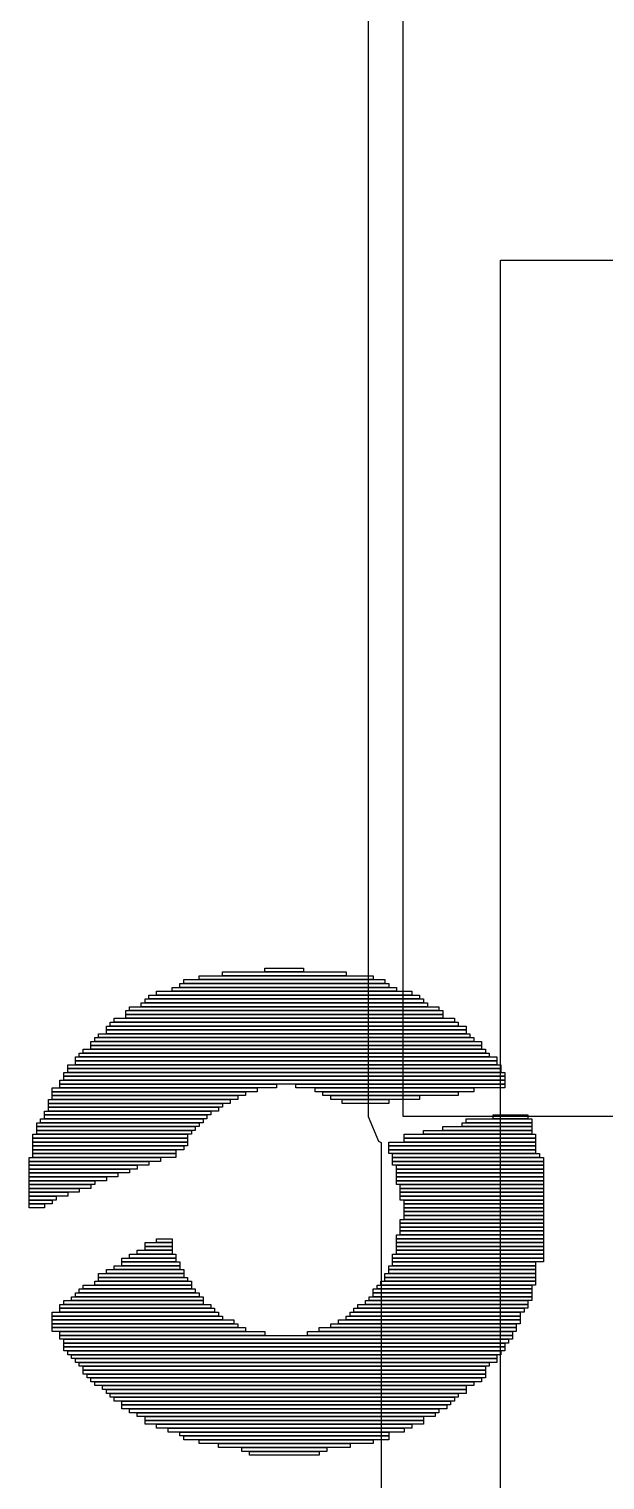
# Model space of a CAD drawing. Header units: millimetres. Extents: x -3 to 5381, y -54 to 5355.
# Drawn here: x 13.55 to 15.8, y -8.97 to -3.29 of the extents above; entities that cross this region are included whole.
import ezdxf

# ---------------------------------------------------------------- set-up
doc = ezdxf.new("R2010")
doc.units = ezdxf.units.MM
doc.layers.add('TopLayer', color=1, linetype='Continuous')
doc.layers.add('TopOverlay', color=2, linetype='Continuous')

msp = doc.modelspace()

# ---------------------------------------------------------------- linework, layer by layer
at = {"layer": 'TopLayer'}
for p, q in [((14.8747, -2.2484), (14.8747, -3.4841)), ((15.0122, -3.4841), (15.0122, -2.2484)), ((14.8747, -3.4841), (14.8747, -7.5481)), ((15.0122, -7.5481), (15.0122, -3.4841)), ((15.3932, -15.0811), (15.3932, -4.1953)), ((15.3932, -4.1953), (20.0864, -4.1953)), ((14.8747, -7.5481), (14.915, -7.6453)), ((18.3397, -7.5481), (15.0122, -7.5481)), ((14.915, -7.6453), (14.9259, -7.6498)), ((14.9259, -7.6498), (14.9259, -14.9937))]:
    msp.add_line(p, q, dxfattribs=at)
at = {"layer": 'TopOverlay'}
for p, q in [((14.3041, -6.9974), (14.3041, -6.9822)), ((14.3041, -6.9822), (14.7885, -6.9822)), ((14.4705, -6.9822), (14.4705, -6.967)), ((14.4705, -6.967), (14.6219, -6.967)), ((14.6219, -6.9822), (14.4705, -6.9822)), ((14.6219, -6.967), (14.6219, -6.9822)), ((14.7885, -6.9822), (14.7885, -6.9974)), ((14.1073, -7.0579), (14.1073, -7.0427)), ((14.1073, -7.0427), (14.9854, -7.0427)), ((14.1375, -7.0427), (14.1375, -7.0277)), ((14.1375, -7.0277), (14.9551, -7.0277)), ((14.9551, -7.0427), (14.1375, -7.0427)), ((14.1528, -7.0277), (14.1528, -7.0124)), ((14.1528, -7.0124), (14.9399, -7.0124)), ((14.9399, -7.0277), (14.1528, -7.0277)), ((14.2132, -7.0124), (14.2132, -6.9974)), ((14.2132, -6.9974), (14.8944, -6.9974)), ((14.8944, -7.0124), (14.2132, -7.0124)), ((14.7885, -6.9974), (14.3041, -6.9974)), ((14.8944, -6.9974), (14.8944, -7.0124)), ((14.9399, -7.0124), (14.9399, -7.0277)), ((14.9551, -7.0277), (14.9551, -7.0427)), ((14.9854, -7.0427), (14.9854, -7.0579)), ((14.0014, -7.1034), (14.0014, -7.0881)), ((14.0014, -7.0881), (15.0913, -7.0881)), ((14.0164, -7.0881), (14.0164, -7.0731)), ((14.0164, -7.0731), (15.076, -7.0731)), ((15.076, -7.0881), (14.0164, -7.0881)), ((14.0466, -7.0731), (14.0466, -7.0579)), ((14.0466, -7.0579), (15.0458, -7.0579)), ((15.0458, -7.0731), (14.0466, -7.0731)), ((14.9854, -7.0579), (14.1073, -7.0579)), ((15.0458, -7.0579), (15.0458, -7.0731)), ((15.076, -7.0731), (15.076, -7.0881)), ((15.0913, -7.0881), (15.0913, -7.1034)), ((13.9257, -7.1488), (13.9257, -7.1336)), ((13.9257, -7.1336), (15.167, -7.1336)), ((15.167, -7.1488), (13.9257, -7.1488)), ((13.9257, -7.1638), (13.9257, -7.1488)), ((13.9257, -7.1488), (15.167, -7.1488)), ((13.9407, -7.1336), (13.9407, -7.1184)), ((13.9407, -7.1184), (15.1517, -7.1184)), ((15.1517, -7.1336), (13.9407, -7.1336)), ((13.9861, -7.1184), (13.9861, -7.1034)), ((13.9861, -7.1034), (15.1065, -7.1034)), ((15.1065, -7.1184), (13.9861, -7.1184)), ((15.0913, -7.1034), (14.0014, -7.1034)), ((15.1065, -7.1034), (15.1065, -7.1184)), ((15.1517, -7.1184), (15.1517, -7.1336)), ((15.167, -7.1336), (15.167, -7.1488)), ((15.167, -7.1488), (15.167, -7.1638)), ((13.85, -7.2093), (13.85, -7.194)), ((13.85, -7.194), (15.2579, -7.194)), ((15.2579, -7.2093), (13.85, -7.2093)), ((13.85, -7.2245), (13.85, -7.2093)), ((13.85, -7.2093), (15.2579, -7.2093)), ((13.865, -7.194), (13.865, -7.1791)), ((13.865, -7.1791), (15.2274, -7.1791)), ((15.2274, -7.194), (13.865, -7.194)), ((13.8802, -7.1791), (13.8802, -7.1638)), ((13.8802, -7.1638), (15.2124, -7.1638)), ((15.2124, -7.1791), (13.8802, -7.1791)), ((15.167, -7.1638), (13.9257, -7.1638)), ((15.2124, -7.1638), (15.2124, -7.1791)), ((15.2274, -7.1791), (15.2274, -7.194)), ((15.2579, -7.194), (15.2579, -7.2093)), ((15.2579, -7.2093), (15.2579, -7.2245)), ((13.7893, -7.2697), (13.7893, -7.2547)), ((13.7893, -7.2547), (15.3184, -7.2547)), ((15.3184, -7.2697), (13.7893, -7.2697)), ((13.7893, -7.285), (13.7893, -7.2697)), ((13.7893, -7.2697), (15.3184, -7.2697)), ((13.8045, -7.2547), (13.8045, -7.2395)), ((13.8045, -7.2395), (15.2881, -7.2395)), ((15.2881, -7.2547), (13.8045, -7.2547)), ((13.8195, -7.2395), (13.8195, -7.2245)), ((13.8195, -7.2245), (15.2729, -7.2245)), ((15.2729, -7.2395), (13.8195, -7.2395)), ((15.2579, -7.2245), (13.85, -7.2245)), ((15.2729, -7.2245), (15.2729, -7.2395)), ((15.2881, -7.2395), (15.2881, -7.2547)), ((15.3184, -7.2547), (15.3184, -7.2697)), ((15.3184, -7.2697), (15.3184, -7.285)), ((13.7288, -7.3304), (13.7288, -7.3152)), ((13.7288, -7.3152), (15.3788, -7.3152)), ((13.7438, -7.3152), (13.7438, -7.3002)), ((13.7438, -7.3002), (15.3486, -7.3002)), ((15.3486, -7.3152), (13.7438, -7.3152)), ((13.7591, -7.3002), (13.7591, -7.285)), ((13.7591, -7.285), (15.3336, -7.285)), ((15.3336, -7.3002), (13.7591, -7.3002)), ((15.3184, -7.285), (13.7893, -7.285)), ((15.3336, -7.285), (15.3336, -7.3002)), ((15.3486, -7.3002), (15.3486, -7.3152)), ((15.3788, -7.3152), (15.3788, -7.3304)), ((13.6834, -7.3909), (13.6834, -7.3759)), ((13.6834, -7.3759), (15.4093, -7.3759)), ((13.6986, -7.3607), (13.6986, -7.3454)), ((13.6986, -7.3454), (15.3941, -7.3454)), ((15.3941, -7.3607), (13.6986, -7.3607)), ((13.6986, -7.3759), (13.6986, -7.3607)), ((13.6986, -7.3607), (15.3941, -7.3607)), ((15.3941, -7.3759), (13.6986, -7.3759)), ((15.3788, -7.3304), (13.7288, -7.3304)), ((13.7288, -7.3454), (13.7288, -7.3304)), ((13.7288, -7.3304), (15.3788, -7.3304)), ((15.3788, -7.3454), (13.7288, -7.3454)), ((15.3788, -7.3304), (15.3788, -7.3454)), ((15.3941, -7.3454), (15.3941, -7.3607)), ((15.3941, -7.3607), (15.3941, -7.3759)), ((15.4093, -7.3759), (15.4093, -7.3909)), ((13.6379, -7.4516), (13.6379, -7.4364)), ((13.6379, -7.4364), (14.4403, -7.4364)), ((13.6681, -7.4211), (13.6681, -7.4061)), ((13.6681, -7.4061), (15.4093, -7.4061)), ((15.4093, -7.4211), (13.6681, -7.4211)), ((13.6681, -7.4364), (13.6681, -7.4211)), ((13.6681, -7.4211), (14.516, -7.4211)), ((14.516, -7.4364), (13.6681, -7.4364)), ((15.4093, -7.3909), (13.6834, -7.3909)), ((13.6834, -7.4061), (13.6834, -7.3909)), ((13.6834, -7.3909), (15.4093, -7.3909)), ((15.4093, -7.4061), (13.6834, -7.4061)), ((14.4403, -7.4364), (14.4403, -7.4516)), ((14.516, -7.4211), (14.516, -7.4364)), ((14.5917, -7.4364), (14.5917, -7.4211)), ((14.5917, -7.4211), (15.4093, -7.4211)), ((15.4093, -7.4364), (14.5917, -7.4364)), ((14.6674, -7.4516), (14.6674, -7.4364)), ((14.6674, -7.4364), (15.2881, -7.4364)), ((15.2881, -7.4364), (15.2881, -7.4516)), ((15.4093, -7.3909), (15.4093, -7.4061)), ((15.4093, -7.4061), (15.4093, -7.4211)), ((15.4093, -7.4211), (15.4093, -7.4364)), ((13.6229, -7.4968), (13.6229, -7.4818)), ((13.6229, -7.4818), (14.3344, -7.4818)), ((14.3344, -7.4968), (13.6229, -7.4968)), ((13.6229, -7.5121), (13.6229, -7.4968)), ((13.6229, -7.4968), (14.3041, -7.4968)), ((14.4403, -7.4516), (13.6379, -7.4516)), ((13.6379, -7.4666), (13.6379, -7.4516)), ((13.6379, -7.4516), (14.3948, -7.4516)), ((14.3948, -7.4666), (13.6379, -7.4666)), ((13.6379, -7.4818), (13.6379, -7.4666)), ((13.6379, -7.4666), (14.3646, -7.4666)), ((14.3646, -7.4818), (13.6379, -7.4818)), ((14.3041, -7.4968), (14.3041, -7.5121)), ((14.3344, -7.4818), (14.3344, -7.4968)), ((14.3646, -7.4666), (14.3646, -7.4818)), ((14.3948, -7.4516), (14.3948, -7.4666)), ((15.2881, -7.4516), (14.6674, -7.4516)), ((14.6976, -7.4666), (14.6976, -7.4516)), ((14.6976, -7.4516), (15.2274, -7.4516)), ((15.2274, -7.4666), (14.6976, -7.4666)), ((14.7281, -7.4818), (14.7281, -7.4666)), ((14.7281, -7.4666), (15.076, -7.4666)), ((15.076, -7.4818), (14.7281, -7.4818)), ((14.7733, -7.4968), (14.7733, -7.4818)), ((14.7733, -7.4818), (14.9551, -7.4818)), ((14.9551, -7.4968), (14.7733, -7.4968)), ((14.9551, -7.4818), (14.9551, -7.4968)), ((15.076, -7.4666), (15.076, -7.4818)), ((15.2274, -7.4516), (15.2274, -7.4666)), ((13.6077, -7.5423), (13.6077, -7.5273)), ((13.6077, -7.5273), (14.2587, -7.5273)), ((14.2587, -7.5423), (13.6077, -7.5423)), ((13.6077, -7.5575), (13.6077, -7.5423)), ((13.6077, -7.5423), (14.2434, -7.5423)), ((14.3041, -7.5121), (13.6229, -7.5121)), ((13.6229, -7.5273), (13.6229, -7.5121)), ((13.6229, -7.5121), (14.2889, -7.5121)), ((14.2889, -7.5273), (13.6229, -7.5273)), ((14.2434, -7.5423), (14.2434, -7.5575)), ((14.2587, -7.5273), (14.2587, -7.5423)), ((14.2889, -7.5121), (14.2889, -7.5273)), ((15.3638, -7.5575), (15.3638, -7.5423)), ((15.3638, -7.5423), (15.5, -7.5423)), ((15.5, -7.5423), (15.5, -7.5575)), ((13.5774, -7.5877), (13.5774, -7.5725)), ((13.5774, -7.5725), (14.2132, -7.5725)), ((14.2132, -7.5877), (13.5774, -7.5877)), ((13.5774, -7.603), (13.5774, -7.5877)), ((13.5774, -7.5877), (14.198, -7.5877)), ((14.198, -7.603), (13.5774, -7.603)), ((13.5774, -7.618), (13.5774, -7.603)), ((13.5774, -7.603), (14.183, -7.603)), ((13.5924, -7.5725), (13.5924, -7.5575)), ((13.5924, -7.5575), (14.2284, -7.5575)), ((14.2284, -7.5725), (13.5924, -7.5725)), ((14.2434, -7.5575), (13.6077, -7.5575)), ((14.183, -7.603), (14.183, -7.618)), ((14.198, -7.5877), (14.198, -7.603)), ((14.2132, -7.5725), (14.2132, -7.5877)), ((14.2284, -7.5575), (14.2284, -7.5725)), ((15.0913, -7.618), (15.0913, -7.603)), ((15.0913, -7.603), (15.5152, -7.603)), ((15.167, -7.603), (15.167, -7.5877)), ((15.167, -7.5877), (15.5152, -7.5877)), ((15.5152, -7.603), (15.167, -7.603)), ((15.2427, -7.5877), (15.2427, -7.5725)), ((15.2427, -7.5725), (15.5152, -7.5725)), ((15.5152, -7.5877), (15.2427, -7.5877)), ((15.2579, -7.5725), (15.2579, -7.5575)), ((15.2579, -7.5575), (15.5152, -7.5575)), ((15.5152, -7.5725), (15.2579, -7.5725)), ((15.5, -7.5575), (15.3638, -7.5575)), ((15.5152, -7.5575), (15.5152, -7.5725)), ((15.5152, -7.5725), (15.5152, -7.5877)), ((15.5152, -7.5877), (15.5152, -7.603)), ((15.5152, -7.603), (15.5152, -7.618)), ((13.5622, -7.6332), (13.5622, -7.618)), ((13.5622, -7.618), (14.1677, -7.618)), ((14.1677, -7.6332), (13.5622, -7.6332)), ((13.5622, -7.6482), (13.5622, -7.6332)), ((13.5622, -7.6332), (14.1677, -7.6332)), ((14.1677, -7.6482), (13.5622, -7.6482)), ((13.5622, -7.6634), (13.5622, -7.6482)), ((13.5622, -7.6482), (14.1677, -7.6482)), ((14.1677, -7.6634), (13.5622, -7.6634)), ((13.5622, -7.6787), (13.5622, -7.6634)), ((13.5622, -7.6634), (14.1528, -7.6634)), ((14.183, -7.618), (13.5774, -7.618)), ((14.1528, -7.6634), (14.1528, -7.6787)), ((14.1677, -7.618), (14.1677, -7.6332)), ((14.1677, -7.6332), (14.1677, -7.6482)), ((14.1677, -7.6482), (14.1677, -7.6634)), ((14.9551, -7.6634), (14.9551, -7.6482)), ((14.9551, -7.6482), (15.5302, -7.6482)), ((15.5302, -7.6634), (14.9551, -7.6634)), ((14.9551, -7.6787), (14.9551, -7.6634)), ((14.9551, -7.6634), (15.5302, -7.6634)), ((15.0156, -7.6332), (15.0156, -7.618)), ((15.0156, -7.618), (15.5302, -7.618)), ((15.5302, -7.6332), (15.0156, -7.6332)), ((15.0156, -7.6482), (15.0156, -7.6332)), ((15.0156, -7.6332), (15.5302, -7.6332)), ((15.5302, -7.6482), (15.0156, -7.6482)), ((15.5152, -7.618), (15.0913, -7.618)), ((15.5302, -7.618), (15.5302, -7.6332)), ((15.5302, -7.6332), (15.5302, -7.6482)), ((15.5302, -7.6482), (15.5302, -7.6634)), ((15.5302, -7.6634), (15.5302, -7.6787)), ((13.5472, -7.7239), (13.5472, -7.7089)), ((13.5472, -7.7089), (14.0618, -7.7089)), ((14.0618, -7.7239), (13.5472, -7.7239)), ((13.5472, -7.7391), (13.5472, -7.7239)), ((13.5472, -7.7239), (14.0164, -7.7239)), ((14.1528, -7.6787), (13.5622, -7.6787)), ((13.5622, -7.6937), (13.5622, -7.6787)), ((13.5622, -7.6787), (14.1223, -7.6787)), ((13.5622, -7.7089), (13.5622, -7.6937)), ((13.5622, -7.6937), (14.1223, -7.6937)), ((14.1223, -7.6937), (13.5622, -7.6937)), ((14.1223, -7.7089), (13.5622, -7.7089)), ((14.0164, -7.7239), (14.0164, -7.7391)), ((14.0618, -7.7089), (14.0618, -7.7239)), ((14.1223, -7.6787), (14.1223, -7.6937)), ((14.1223, -7.6937), (14.1223, -7.7089)), ((15.5302, -7.6787), (14.9551, -7.6787)), ((14.9551, -7.6937), (14.9551, -7.6787)), ((14.9551, -7.6787), (15.5302, -7.6787)), ((15.5302, -7.6937), (14.9551, -7.6937)), ((14.9701, -7.7089), (14.9701, -7.6937)), ((14.9701, -7.6937), (15.5454, -7.6937)), ((15.5454, -7.7089), (14.9701, -7.7089)), ((14.9701, -7.7239), (14.9701, -7.7089)), ((14.9701, -7.7089), (15.5607, -7.7089)), ((15.5607, -7.7239), (14.9701, -7.7239)), ((14.9701, -7.7391), (14.9701, -7.7239)), ((14.9701, -7.7239), (15.5607, -7.7239)), ((15.5302, -7.6787), (15.5302, -7.6937)), ((15.5454, -7.6937), (15.5454, -7.7089)), ((15.5607, -7.7089), (15.5607, -7.7239)), ((15.5607, -7.7239), (15.5607, -7.7391)), ((14.0164, -7.7391), (13.5472, -7.7391)), ((13.5472, -7.7544), (13.5472, -7.7391)), ((13.5472, -7.7391), (13.9709, -7.7391)), ((13.9709, -7.7544), (13.5472, -7.7544)), ((13.5472, -7.7694), (13.5472, -7.7544)), ((13.5472, -7.7544), (13.9407, -7.7544)), ((13.9407, -7.7694), (13.5472, -7.7694)), ((13.5472, -7.7846), (13.5472, -7.7694)), ((13.5472, -7.7694), (13.8952, -7.7694)), ((13.8952, -7.7694), (13.8952, -7.7846)), ((13.9407, -7.7544), (13.9407, -7.7694)), ((13.9709, -7.7391), (13.9709, -7.7544)), ((15.5607, -7.7391), (14.9701, -7.7391)), ((14.9854, -7.7544), (14.9854, -7.7391)), ((14.9854, -7.7391), (15.5607, -7.7391)), ((15.5607, -7.7544), (14.9854, -7.7544)), ((14.9854, -7.7694), (14.9854, -7.7544)), ((14.9854, -7.7544), (15.5607, -7.7544)), ((15.5607, -7.7694), (14.9854, -7.7694)), ((14.9854, -7.7846), (14.9854, -7.7694)), ((14.9854, -7.7694), (15.5607, -7.7694)), ((15.5607, -7.7391), (15.5607, -7.7544)), ((15.5607, -7.7544), (15.5607, -7.7694)), ((15.5607, -7.7694), (15.5607, -7.7846)), ((13.8952, -7.7846), (13.5472, -7.7846)), ((13.5472, -7.7996), (13.5472, -7.7846)), ((13.5472, -7.7846), (13.85, -7.7846)), ((13.85, -7.7996), (13.5472, -7.7996)), ((13.5472, -7.8148), (13.5472, -7.7996)), ((13.5472, -7.7996), (13.8045, -7.7996)), ((13.8045, -7.8148), (13.5472, -7.8148)), ((13.5472, -7.8301), (13.5472, -7.8148)), ((13.5472, -7.8148), (13.7893, -7.8148)), ((13.7893, -7.8301), (13.5472, -7.8301)), ((13.5472, -7.845), (13.5472, -7.8301)), ((13.5472, -7.8301), (13.7438, -7.8301)), ((13.7438, -7.8301), (13.7438, -7.845)), ((13.7893, -7.8148), (13.7893, -7.8301)), ((13.8045, -7.7996), (13.8045, -7.8148)), ((13.85, -7.7846), (13.85, -7.7996)), ((15.5607, -7.7846), (14.9854, -7.7846)), ((14.9854, -7.7996), (14.9854, -7.7846)), ((14.9854, -7.7846), (15.5607, -7.7846)), ((15.5607, -7.7996), (14.9854, -7.7996)), ((14.9854, -7.8148), (14.9854, -7.7996)), ((14.9854, -7.7996), (15.5607, -7.7996)), ((15.5607, -7.8148), (14.9854, -7.8148)), ((15.0004, -7.8301), (15.0004, -7.8148)), ((15.0004, -7.8148), (15.5607, -7.8148)), ((15.5607, -7.8301), (15.0004, -7.8301)), ((15.0004, -7.845), (15.0004, -7.8301)), ((15.0004, -7.8301), (15.5607, -7.8301)), ((15.5607, -7.7846), (15.5607, -7.7996)), ((15.5607, -7.7996), (15.5607, -7.8148)), ((15.5607, -7.8148), (15.5607, -7.8301)), ((15.5607, -7.8301), (15.5607, -7.845)), ((13.7438, -7.845), (13.5472, -7.845)), ((13.5472, -7.8603), (13.5472, -7.845)), ((13.5472, -7.845), (13.6986, -7.845)), ((13.6986, -7.8603), (13.5472, -7.8603)), ((13.5472, -7.8753), (13.5472, -7.8603)), ((13.5472, -7.8603), (13.6531, -7.8603)), ((13.6531, -7.8753), (13.5472, -7.8753)), ((13.5472, -7.8905), (13.5472, -7.8753)), ((13.5472, -7.8753), (13.6379, -7.8753)), ((13.6379, -7.8905), (13.5472, -7.8905)), ((13.5472, -7.9058), (13.5472, -7.8905)), ((13.5472, -7.8905), (13.6077, -7.8905)), ((13.6077, -7.8905), (13.6077, -7.9058)), ((13.6379, -7.8753), (13.6379, -7.8905)), ((13.6531, -7.8603), (13.6531, -7.8753)), ((13.6986, -7.845), (13.6986, -7.8603)), ((15.5607, -7.845), (15.0004, -7.845)), ((15.0004, -7.8603), (15.0004, -7.845)), ((15.0004, -7.845), (15.5607, -7.845)), ((15.5607, -7.8603), (15.0004, -7.8603)), ((15.0004, -7.8753), (15.0004, -7.8603)), ((15.0004, -7.8603), (15.5607, -7.8603)), ((15.5607, -7.8753), (15.0004, -7.8753)), ((15.0156, -7.8905), (15.0156, -7.8753)), ((15.0156, -7.8753), (15.5607, -7.8753)), ((15.5607, -7.8905), (15.0156, -7.8905)), ((15.0156, -7.9058), (15.0156, -7.8905)), ((15.0156, -7.8905), (15.5607, -7.8905)), ((15.5607, -7.845), (15.5607, -7.8603)), ((15.5607, -7.8603), (15.5607, -7.8753)), ((15.5607, -7.8753), (15.5607, -7.8905)), ((15.5607, -7.8905), (15.5607, -7.9058)), ((13.6077, -7.9058), (13.5472, -7.9058)), ((15.0004, -7.9662), (15.0004, -7.951)), ((15.0004, -7.951), (15.5607, -7.951)), ((15.5607, -7.9058), (15.0156, -7.9058)), ((15.0156, -7.9207), (15.0156, -7.9058)), ((15.0156, -7.9058), (15.5607, -7.9058)), ((15.5607, -7.9207), (15.0156, -7.9207)), ((15.0156, -7.936), (15.0156, -7.9207)), ((15.0156, -7.9207), (15.5607, -7.9207)), ((15.5607, -7.936), (15.0156, -7.936)), ((15.0156, -7.951), (15.0156, -7.936)), ((15.0156, -7.936), (15.5607, -7.936)), ((15.5607, -7.951), (15.0156, -7.951)), ((15.5607, -7.9058), (15.5607, -7.9207)), ((15.5607, -7.9207), (15.5607, -7.936)), ((15.5607, -7.936), (15.5607, -7.951)), ((15.5607, -7.951), (15.5607, -7.9662)), ((15.5607, -7.9662), (15.0004, -7.9662)), ((15.0004, -7.9814), (15.0004, -7.9662)), ((15.0004, -7.9662), (15.5607, -7.9662)), ((15.5607, -7.9814), (15.0004, -7.9814)), ((15.0004, -7.9964), (15.0004, -7.9814)), ((15.0004, -7.9814), (15.5607, -7.9814)), ((15.5607, -7.9964), (15.0004, -7.9964)), ((15.0004, -8.0117), (15.0004, -7.9964)), ((15.0004, -7.9964), (15.5607, -7.9964)), ((15.5607, -7.9662), (15.5607, -7.9814)), ((15.5607, -7.9814), (15.5607, -7.9964)), ((15.5607, -7.9964), (15.5607, -8.0117)), ((14.0014, -8.0571), (14.0014, -8.0419)), ((14.0014, -8.0419), (14.1073, -8.0419)), ((14.1073, -8.0571), (14.0014, -8.0571)), ((14.0014, -8.0721), (14.0014, -8.0571)), ((14.0014, -8.0571), (14.1073, -8.0571)), ((14.0466, -8.0419), (14.0466, -8.0269)), ((14.0466, -8.0269), (14.1073, -8.0269)), ((14.1073, -8.0419), (14.0466, -8.0419)), ((14.1073, -8.0269), (14.1073, -8.0419)), ((14.1073, -8.0419), (14.1073, -8.0571)), ((14.1073, -8.0571), (14.1073, -8.0721)), ((14.9854, -8.0269), (14.9854, -8.0117)), ((14.9854, -8.0117), (15.5607, -8.0117)), ((15.5607, -8.0269), (14.9854, -8.0269)), ((14.9854, -8.0419), (14.9854, -8.0269)), ((14.9854, -8.0269), (15.5607, -8.0269)), ((15.5607, -8.0419), (14.9854, -8.0419)), ((14.9854, -8.0571), (14.9854, -8.0419)), ((14.9854, -8.0419), (15.5607, -8.0419)), ((15.5607, -8.0571), (14.9854, -8.0571)), ((14.9854, -8.0721), (14.9854, -8.0571)), ((14.9854, -8.0571), (15.5607, -8.0571)), ((15.5607, -8.0117), (15.0004, -8.0117)), ((15.5607, -8.0117), (15.5607, -8.0269)), ((15.5607, -8.0269), (15.5607, -8.0419)), ((15.5607, -8.0419), (15.5607, -8.0571)), ((15.5607, -8.0571), (15.5607, -8.0721)), ((13.9104, -8.1176), (13.9104, -8.1026)), ((13.9104, -8.1026), (14.1223, -8.1026)), ((14.1223, -8.1176), (13.9104, -8.1176)), ((13.9104, -8.1328), (13.9104, -8.1176)), ((13.9104, -8.1176), (14.1375, -8.1176)), ((13.9407, -8.1026), (13.9407, -8.0874)), ((13.9407, -8.0874), (14.1223, -8.0874)), ((14.1223, -8.1026), (13.9407, -8.1026)), ((13.9709, -8.0874), (13.9709, -8.0721)), ((13.9709, -8.0721), (14.1073, -8.0721)), ((14.1073, -8.0874), (13.9709, -8.0874)), ((14.1073, -8.0721), (14.0014, -8.0721)), ((14.1073, -8.0721), (14.1073, -8.0874)), ((14.1223, -8.0874), (14.1223, -8.1026)), ((14.1223, -8.1026), (14.1223, -8.1176)), ((14.1375, -8.1176), (14.1375, -8.1328)), ((14.9701, -8.1026), (14.9701, -8.0874)), ((14.9701, -8.0874), (15.5607, -8.0874)), ((15.5607, -8.1026), (14.9701, -8.1026)), ((14.9701, -8.1176), (14.9701, -8.1026)), ((14.9701, -8.1026), (15.5607, -8.1026)), ((15.5607, -8.1176), (14.9701, -8.1176)), ((14.9701, -8.1328), (14.9701, -8.1176)), ((14.9701, -8.1176), (15.5302, -8.1176)), ((15.5607, -8.0721), (14.9854, -8.0721)), ((14.9854, -8.0874), (14.9854, -8.0721)), ((14.9854, -8.0721), (15.5607, -8.0721)), ((15.5607, -8.0874), (14.9854, -8.0874)), ((15.5302, -8.1176), (15.5302, -8.1328)), ((15.5607, -8.0721), (15.5607, -8.0874)), ((15.5607, -8.0874), (15.5607, -8.1026)), ((15.5607, -8.1026), (15.5607, -8.1176)), ((13.8195, -8.1783), (13.8195, -8.1631)), ((13.8195, -8.1631), (14.1528, -8.1631)), ((14.1528, -8.1783), (13.8195, -8.1783)), ((13.8195, -8.1933), (13.8195, -8.1783)), ((13.8195, -8.1783), (14.1677, -8.1783)), ((13.85, -8.1631), (13.85, -8.1478)), ((13.85, -8.1478), (14.1528, -8.1478)), ((14.1528, -8.1631), (13.85, -8.1631)), ((13.8802, -8.1478), (13.8802, -8.1328)), ((13.8802, -8.1328), (14.1375, -8.1328)), ((14.1375, -8.1478), (13.8802, -8.1478)), ((14.1375, -8.1328), (13.9104, -8.1328)), ((14.1375, -8.1328), (14.1375, -8.1478)), ((14.1528, -8.1478), (14.1528, -8.1631)), ((14.1528, -8.1631), (14.1528, -8.1783)), ((14.1677, -8.1783), (14.1677, -8.1933)), ((14.9399, -8.1783), (14.9399, -8.1631)), ((14.9399, -8.1631), (15.5302, -8.1631)), ((15.5302, -8.1783), (14.9399, -8.1783)), ((14.9399, -8.1933), (14.9399, -8.1783)), ((14.9399, -8.1783), (15.5302, -8.1783)), ((14.9551, -8.1478), (14.9551, -8.1328)), ((14.9551, -8.1328), (15.5302, -8.1328)), ((15.5302, -8.1478), (14.9551, -8.1478)), ((14.9551, -8.1631), (14.9551, -8.1478)), ((14.9551, -8.1478), (15.5302, -8.1478)), ((15.5302, -8.1631), (14.9551, -8.1631)), ((15.5302, -8.1328), (14.9701, -8.1328)), ((15.5302, -8.1328), (15.5302, -8.1478)), ((15.5302, -8.1478), (15.5302, -8.1631)), ((15.5302, -8.1631), (15.5302, -8.1783)), ((15.5302, -8.1783), (15.5302, -8.1933)), ((13.7438, -8.2387), (13.7438, -8.2235)), ((13.7438, -8.2235), (14.198, -8.2235)), ((13.7591, -8.2235), (13.7591, -8.2085)), ((13.7591, -8.2085), (14.183, -8.2085)), ((14.183, -8.2235), (13.7591, -8.2235)), ((13.8045, -8.2085), (13.8045, -8.1933)), ((13.8045, -8.1933), (14.183, -8.1933)), ((14.183, -8.2085), (13.8045, -8.2085)), ((14.1677, -8.1933), (13.8195, -8.1933)), ((14.183, -8.1933), (14.183, -8.2085)), ((14.183, -8.2085), (14.183, -8.2235)), ((14.198, -8.2235), (14.198, -8.2387)), ((14.8944, -8.2387), (14.8944, -8.2235)), ((14.8944, -8.2235), (15.5152, -8.2235)), ((14.9097, -8.2235), (14.9097, -8.2085)), ((14.9097, -8.2085), (15.5152, -8.2085)), ((15.5152, -8.2235), (14.9097, -8.2235)), ((14.9247, -8.2085), (14.9247, -8.1933)), ((14.9247, -8.1933), (15.5302, -8.1933)), ((15.5302, -8.2085), (14.9247, -8.2085)), ((15.5302, -8.1933), (14.9399, -8.1933)), ((15.5152, -8.2085), (15.5152, -8.2235)), ((15.5152, -8.2235), (15.5152, -8.2387)), ((15.5302, -8.1933), (15.5302, -8.2085)), ((13.6681, -8.2992), (13.6681, -8.2842)), ((13.6681, -8.2842), (14.2587, -8.2842)), ((13.6834, -8.2842), (13.6834, -8.269)), ((13.6834, -8.269), (14.2284, -8.269)), ((14.2284, -8.2842), (13.6834, -8.2842)), ((13.7136, -8.269), (13.7136, -8.254)), ((13.7136, -8.254), (14.2284, -8.254)), ((14.2284, -8.269), (13.7136, -8.269)), ((13.7288, -8.254), (13.7288, -8.2387)), ((13.7288, -8.2387), (14.2132, -8.2387)), ((14.2132, -8.254), (13.7288, -8.254)), ((14.198, -8.2387), (13.7438, -8.2387)), ((14.2132, -8.2387), (14.2132, -8.254)), ((14.2284, -8.254), (14.2284, -8.269)), ((14.2284, -8.269), (14.2284, -8.2842)), ((14.2587, -8.2842), (14.2587, -8.2992)), ((14.834, -8.2992), (14.834, -8.2842)), ((14.834, -8.2842), (15.5, -8.2842)), ((14.8642, -8.2842), (14.8642, -8.269)), ((14.8642, -8.269), (15.5, -8.269)), ((15.5, -8.2842), (14.8642, -8.2842)), ((14.8794, -8.269), (14.8794, -8.254)), ((14.8794, -8.254), (15.5152, -8.254)), ((15.5152, -8.269), (14.8794, -8.269)), ((15.5152, -8.2387), (14.8944, -8.2387)), ((14.8944, -8.254), (14.8944, -8.2387)), ((14.8944, -8.2387), (15.5152, -8.2387)), ((15.5152, -8.254), (14.8944, -8.254)), ((15.5, -8.269), (15.5, -8.2842)), ((15.5, -8.2842), (15.5, -8.2992)), ((15.5152, -8.2387), (15.5152, -8.254)), ((15.5152, -8.254), (15.5152, -8.269)), ((13.6379, -8.3297), (13.6379, -8.3144)), ((13.6379, -8.3144), (14.2889, -8.3144)), ((14.2889, -8.3297), (13.6379, -8.3297)), ((13.6379, -8.3447), (13.6379, -8.3297)), ((13.6379, -8.3297), (14.3041, -8.3297)), ((14.3041, -8.3447), (13.6379, -8.3447)), ((13.6379, -8.3599), (13.6379, -8.3447)), ((13.6379, -8.3447), (14.3493, -8.3447)), ((14.2587, -8.2992), (13.6681, -8.2992)), ((13.6681, -8.3144), (13.6681, -8.2992)), ((13.6681, -8.2992), (14.2737, -8.2992)), ((14.2737, -8.3144), (13.6681, -8.3144)), ((14.2737, -8.2992), (14.2737, -8.3144)), ((14.2889, -8.3144), (14.2889, -8.3297)), ((14.3041, -8.3297), (14.3041, -8.3447)), ((14.3493, -8.3447), (14.3493, -8.3599)), ((14.7583, -8.3599), (14.7583, -8.3447)), ((14.7583, -8.3447), (15.4697, -8.3447)), ((14.7885, -8.3447), (14.7885, -8.3297)), ((14.7885, -8.3297), (15.4697, -8.3297)), ((15.4697, -8.3447), (14.7885, -8.3447)), ((14.8038, -8.3297), (14.8038, -8.3144)), ((14.8038, -8.3144), (15.4697, -8.3144)), ((15.4697, -8.3297), (14.8038, -8.3297)), ((14.8187, -8.3144), (14.8187, -8.2992)), ((14.8187, -8.2992), (15.485, -8.2992)), ((15.485, -8.3144), (14.8187, -8.3144)), ((15.5, -8.2992), (14.834, -8.2992)), ((15.4697, -8.3144), (15.4697, -8.3297)), ((15.4697, -8.3297), (15.4697, -8.3447)), ((15.4697, -8.3447), (15.4697, -8.3599)), ((15.485, -8.2992), (15.485, -8.3144)), ((14.3493, -8.3599), (13.6379, -8.3599)), ((13.6379, -8.3749), (13.6379, -8.3599)), ((13.6379, -8.3599), (14.3646, -8.3599)), ((14.3646, -8.3749), (13.6379, -8.3749)), ((13.6379, -8.3901), (13.6379, -8.3749)), ((13.6379, -8.3749), (14.3948, -8.3749)), ((14.3948, -8.3901), (13.6379, -8.3901)), ((13.6681, -8.4054), (13.6681, -8.3901)), ((13.6681, -8.3901), (14.4705, -8.3901)), ((14.4705, -8.4054), (13.6681, -8.4054)), ((13.6681, -8.4204), (13.6681, -8.4054)), ((13.6681, -8.4054), (15.4395, -8.4054)), ((14.3646, -8.3599), (14.3646, -8.3749)), ((14.3948, -8.3749), (14.3948, -8.3901)), ((14.4705, -8.3901), (14.4705, -8.4054)), ((14.6371, -8.4054), (14.6371, -8.3901)), ((14.6371, -8.3901), (15.4395, -8.3901)), ((15.4395, -8.4054), (14.6371, -8.4054)), ((14.6826, -8.3901), (14.6826, -8.3749)), ((14.6826, -8.3749), (15.4545, -8.3749)), ((15.4545, -8.3901), (14.6826, -8.3901)), ((14.7281, -8.3749), (14.7281, -8.3599)), ((14.7281, -8.3599), (15.4545, -8.3599)), ((15.4545, -8.3749), (14.7281, -8.3749)), ((15.4697, -8.3599), (14.7583, -8.3599)), ((15.4395, -8.3901), (15.4395, -8.4054)), ((15.4395, -8.4054), (15.4395, -8.4204)), ((15.4545, -8.3599), (15.4545, -8.3749)), ((15.4545, -8.3749), (15.4545, -8.3901)), ((15.4395, -8.4204), (13.6681, -8.4204)), ((13.6834, -8.4356), (13.6834, -8.4204)), ((13.6834, -8.4204), (15.4243, -8.4204)), ((15.4243, -8.4356), (13.6834, -8.4356)), ((13.6834, -8.4506), (13.6834, -8.4356)), ((13.6834, -8.4356), (15.4093, -8.4356)), ((15.4093, -8.4506), (13.6834, -8.4506)), ((13.6834, -8.4658), (13.6834, -8.4506)), ((13.6834, -8.4506), (15.4093, -8.4506)), ((15.4093, -8.4356), (15.4093, -8.4506)), ((15.4093, -8.4506), (15.4093, -8.4658)), ((15.4243, -8.4204), (15.4243, -8.4356)), ((15.4093, -8.4658), (13.6834, -8.4658)), ((13.6986, -8.4811), (13.6986, -8.4658)), ((13.6986, -8.4658), (15.3941, -8.4658)), ((15.3941, -8.4811), (13.6986, -8.4811)), ((13.7136, -8.496), (13.7136, -8.4811)), ((13.7136, -8.4811), (15.3788, -8.4811)), ((15.3788, -8.496), (13.7136, -8.496)), ((13.7288, -8.5113), (13.7288, -8.496)), ((13.7288, -8.496), (15.3788, -8.496)), ((15.3788, -8.5113), (13.7288, -8.5113)), ((13.7438, -8.5263), (13.7438, -8.5113)), ((13.7438, -8.5113), (15.3486, -8.5113)), ((15.3486, -8.5113), (15.3486, -8.5263)), ((15.3788, -8.4811), (15.3788, -8.496)), ((15.3788, -8.496), (15.3788, -8.5113)), ((15.3941, -8.4658), (15.3941, -8.4811)), ((15.3486, -8.5263), (13.7438, -8.5263)), ((13.7591, -8.5415), (13.7591, -8.5263)), ((13.7591, -8.5263), (15.3336, -8.5263)), ((15.3336, -8.5415), (13.7591, -8.5415)), ((13.7591, -8.5568), (13.7591, -8.5415)), ((13.7591, -8.5415), (15.3336, -8.5415)), ((15.3336, -8.5568), (13.7591, -8.5568)), ((13.7743, -8.5717), (13.7743, -8.5568)), ((13.7743, -8.5568), (15.3336, -8.5568)), ((15.3336, -8.5717), (13.7743, -8.5717)), ((13.7893, -8.587), (13.7893, -8.5717)), ((13.7893, -8.5717), (15.3184, -8.5717)), ((15.3184, -8.5717), (15.3184, -8.587)), ((15.3336, -8.5263), (15.3336, -8.5415)), ((15.3336, -8.5415), (15.3336, -8.5568)), ((15.3336, -8.5568), (15.3336, -8.5717)), ((15.3184, -8.587), (13.7893, -8.587)), ((13.8045, -8.602), (13.8045, -8.587)), ((13.8045, -8.587), (15.2881, -8.587)), ((15.2881, -8.602), (13.8045, -8.602)), ((13.8347, -8.6172), (13.8347, -8.602)), ((13.8347, -8.602), (15.2579, -8.602)), ((15.2579, -8.6172), (13.8347, -8.6172)), ((13.85, -8.6324), (13.85, -8.6172)), ((13.85, -8.6172), (15.2579, -8.6172)), ((15.2579, -8.6324), (13.85, -8.6324)), ((13.865, -8.6474), (13.865, -8.6324)), ((13.865, -8.6324), (15.2274, -8.6324)), ((15.2274, -8.6324), (15.2274, -8.6474)), ((15.2579, -8.602), (15.2579, -8.6172)), ((15.2579, -8.6172), (15.2579, -8.6324)), ((15.2881, -8.587), (15.2881, -8.602)), ((15.2274, -8.6474), (13.865, -8.6474)), ((13.8802, -8.6627), (13.8802, -8.6474)), ((13.8802, -8.6474), (15.2124, -8.6474)), ((15.2124, -8.6627), (13.8802, -8.6627)), ((13.9104, -8.6777), (13.9104, -8.6627)), ((13.9104, -8.6627), (15.1972, -8.6627)), ((15.1972, -8.6777), (13.9104, -8.6777)), ((13.9104, -8.6929), (13.9104, -8.6777)), ((13.9104, -8.6777), (15.1822, -8.6777)), ((15.1822, -8.6777), (15.1822, -8.6929)), ((15.1972, -8.6627), (15.1972, -8.6777)), ((15.2124, -8.6474), (15.2124, -8.6627)), ((15.1822, -8.6929), (13.9104, -8.6929)), ((13.9407, -8.7081), (13.9407, -8.6929)), ((13.9407, -8.6929), (15.1517, -8.6929)), ((15.1517, -8.7081), (13.9407, -8.7081)), ((13.9709, -8.7231), (13.9709, -8.7081)), ((13.9709, -8.7081), (15.1367, -8.7081)), ((15.1367, -8.7231), (13.9709, -8.7231)), ((14.0014, -8.7384), (14.0014, -8.7231)), ((14.0014, -8.7231), (15.0913, -8.7231)), ((15.0913, -8.7384), (14.0014, -8.7384)), ((14.0014, -8.7533), (14.0014, -8.7384)), ((14.0014, -8.7384), (15.0913, -8.7384)), ((15.0913, -8.7231), (15.0913, -8.7384)), ((15.0913, -8.7384), (15.0913, -8.7533)), ((15.1367, -8.7081), (15.1367, -8.7231)), ((15.1517, -8.6929), (15.1517, -8.7081)), ((15.0913, -8.7533), (14.0014, -8.7533)), ((14.0466, -8.7686), (14.0466, -8.7533)), ((14.0466, -8.7533), (15.0458, -8.7533)), ((15.0458, -8.7686), (14.0466, -8.7686)), ((14.092, -8.7838), (14.092, -8.7686)), ((14.092, -8.7686), (15.0156, -8.7686)), ((15.0156, -8.7838), (14.092, -8.7838)), ((14.1375, -8.7988), (14.1375, -8.7838)), ((14.1375, -8.7838), (14.9551, -8.7838)), ((14.9551, -8.7988), (14.1375, -8.7988)), ((14.1528, -8.8141), (14.1528, -8.7988)), ((14.1528, -8.7988), (14.9551, -8.7988)), ((14.9551, -8.7838), (14.9551, -8.7988)), ((14.9551, -8.7988), (14.9551, -8.8141)), ((15.0156, -8.7686), (15.0156, -8.7838)), ((15.0458, -8.7533), (15.0458, -8.7686)), ((14.9551, -8.8141), (14.1528, -8.8141)), ((14.2132, -8.829), (14.2132, -8.8141)), ((14.2132, -8.8141), (14.8944, -8.8141)), ((14.8944, -8.829), (14.2132, -8.829)), ((14.2889, -8.8443), (14.2889, -8.829)), ((14.2889, -8.829), (14.8038, -8.829)), ((14.8038, -8.8443), (14.2889, -8.8443)), ((14.3798, -8.8595), (14.3798, -8.8443)), ((14.3798, -8.8443), (14.7128, -8.8443)), ((14.7128, -8.8595), (14.3798, -8.8595)), ((14.4101, -8.8745), (14.4101, -8.8595)), ((14.4101, -8.8595), (14.6826, -8.8595)), ((14.6826, -8.8595), (14.6826, -8.8745)), ((14.7128, -8.8443), (14.7128, -8.8595)), ((14.8038, -8.829), (14.8038, -8.8443)), ((14.8944, -8.8141), (14.8944, -8.829)), ((14.6826, -8.8745), (14.4101, -8.8745))]:
    msp.add_line(p, q, dxfattribs=at)

doc.saveas('drawing.dxf')
